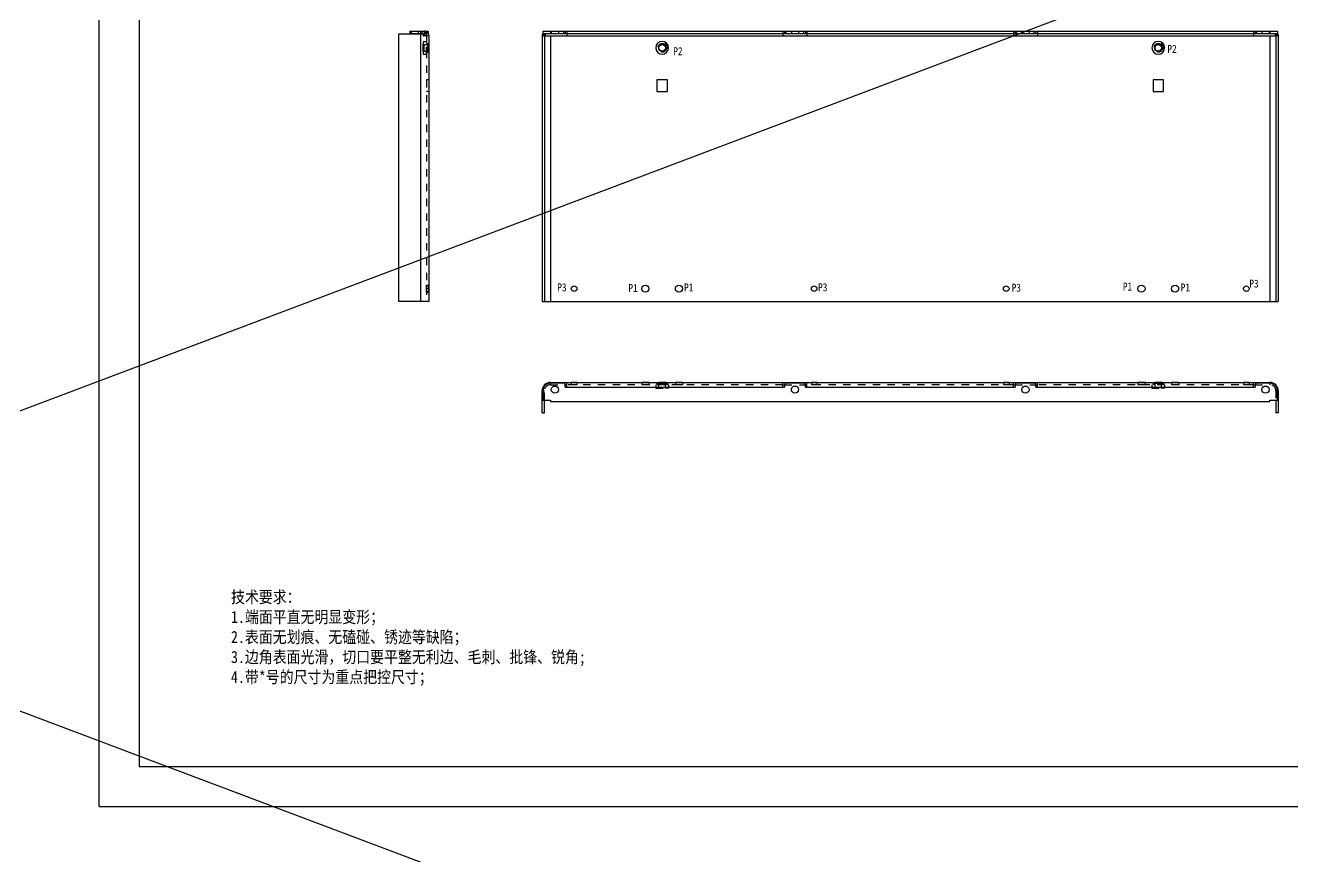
# Model space of a CAD drawing. Header units: millimetres. Extents: x -177 to 18421, y -5017 to 3255.
# Drawn here: x 7986 to 8777, y 1081 to 1600 of the extents above; entities that cross this region are included whole.
import ezdxf

# ---------------------------------------------------------------- set-up
doc = ezdxf.new("R2010")
doc.units = ezdxf.units.MM
doc.header["$LTSCALE"] = 46.255
doc.linetypes.add('HIDDEN', pattern=[0.2, 0.1, -0.1])
doc.layers.get('0').update_dxf_attribs({"linetype": 'CONTINUOUS'})
doc.layers.add('02___PRT_ALL_AXES', color=7, linetype='CONTINUOUS')
doc.layers.add('DEFAULT_2', color=8, linetype='HIDDEN')
doc.styles.get("Standard").update_dxf_attribs({"font": 'txt', "width": 0.85})

msp = doc.modelspace()

# ---------------------------------------------------------------- linework, layer by layer
for p, q in [((3572.303, 2835.974), (11895.066, -305.175)), ((11895.066, 2835.974), (3572.303, -305.175))]:
    msp.add_line(p, q)
at = {"color": 7, "linetype": 'Continuous'}
for p, q in [((8031.576, 1111.998), (8031.576, 1952.998)), ((8225.69, 1596.498), (8225.69, 1594.998)), ((8225.69, 1594.998), (8237.19, 1594.998)), ((8226.69, 1596.498), (8226.69, 1594.998)), ((8232.49, 1596.498), (8232.49, 1594.998)), ((8237.19, 1596.498), (8237.19, 1594.998)), ((8308.418, 1594.498), (8310.266, 1594.498)), ((8308.918, 1596.498), (8308.918, 1594.998)), ((8308.918, 1594.998), (8767.918, 1594.998)), ((8309.918, 1594.498), (8309.918, 1427.498)), ((8310.266, 1594.498), (8310.266, 1593.498)), ((8310.266, 1593.498), (8766.571, 1593.498)), ((8313.618, 1596.498), (8313.618, 1594.998)), ((8313.618, 1593.498), (8313.618, 1427.498)), ((8323.918, 1594.998), (8323.918, 1593.498)), ((8458.918, 1594.998), (8458.918, 1593.498)), ((8473.918, 1594.998), (8473.918, 1593.498)), ((8602.918, 1594.998), (8602.918, 1593.498)), ((8617.918, 1594.998), (8617.918, 1593.498)), ((8752.918, 1594.998), (8752.918, 1593.498)), ((8763.218, 1596.498), (8763.218, 1594.998)), ((8763.218, 1593.498), (8763.218, 1427.498)), ((8766.571, 1594.498), (8768.418, 1594.498)), ((8766.571, 1594.498), (8766.571, 1593.498)), ((8766.918, 1594.498), (8766.918, 1427.498)), ((8767.918, 1596.498), (8767.918, 1594.998)), ((8385.228, 1588.553), (8385.213, 1588.456)), ((8385.213, 1588.456), (8385.225, 1588.391)), ((8385.225, 1588.391), (8385.27, 1588.327)), ((8385.272, 1588.627), (8385.228, 1588.553)), ((8385.27, 1588.327), (8385.309, 1588.295)), ((8385.299, 1588.66), (8385.272, 1588.627)), ((8385.363, 1588.718), (8385.299, 1588.66)), ((8385.309, 1588.295), (8385.39, 1588.257)), ((8385.31, 1588.514), (8385.331, 1588.58)), ((8385.312, 1588.458), (8385.31, 1588.514)), ((8385.347, 1588.402), (8385.312, 1588.458)), ((8385.331, 1588.58), (8385.357, 1588.613)), ((8385.385, 1588.37), (8385.347, 1588.402)), ((8385.357, 1588.613), (8385.431, 1588.663)), ((8385.423, 1588.752), (8385.363, 1588.718)), ((8385.447, 1588.347), (8385.385, 1588.37)), ((8385.39, 1588.257), (8385.455, 1588.258)), ((8385.961, 1588.917), (8385.423, 1588.752)), ((8385.431, 1588.663), (8386.038, 1588.854)), ((8385.503, 1588.356), (8385.447, 1588.347)), ((8385.455, 1588.258), (8385.548, 1588.292)), ((8385.563, 1588.39), (8385.503, 1588.356)), ((8385.548, 1588.292), (8385.611, 1588.35)), ((8385.611, 1588.35), (8385.563, 1588.39)), ((8385.753, 1589.216), (8385.689, 1589.138)), ((8385.689, 1589.138), (8385.961, 1588.917)), ((8386.276, 1588.108), (8385.802, 1587.783)), ((8385.802, 1587.783), (8385.844, 1587.721)), ((8385.844, 1587.721), (8386.488, 1587.798)), ((8386.003, 1588.524), (8385.926, 1588.451)), ((8385.926, 1588.451), (8386.046, 1588.323)), ((8385.984, 1587.817), (8386.318, 1588.046)), ((8386.438, 1587.871), (8385.984, 1587.817)), ((8386.123, 1588.397), (8386.003, 1588.524)), ((8386.038, 1588.854), (8386.101, 1588.931)), ((8386.046, 1588.323), (8386.123, 1588.397)), ((8386.984, 1587.755), (8386.067, 1587.386)), ((8386.067, 1587.386), (8386.109, 1587.282)), ((8386.109, 1587.282), (8387.008, 1587.441)), ((8386.31, 1588.283), (8386.205, 1588.211)), ((8386.205, 1588.211), (8386.276, 1588.108)), ((8387.008, 1587.441), (8386.249, 1586.934)), ((8386.249, 1586.934), (8386.29, 1586.83)), ((8386.29, 1586.83), (8387.208, 1587.199)), ((8386.292, 1587.396), (8387.016, 1587.688)), ((8387.087, 1587.527), (8386.292, 1587.396)), ((8386.381, 1588.18), (8386.31, 1588.283)), ((8386.318, 1588.046), (8386.438, 1587.871)), ((8386.625, 1588.347), (8386.381, 1588.18)), ((8386.398, 1586.324), (8386.382, 1586.26)), ((8386.382, 1586.26), (8386.387, 1586.198)), ((8386.387, 1586.198), (8386.412, 1586.15)), ((8386.458, 1586.379), (8386.398, 1586.324)), ((8386.412, 1586.15), (8386.458, 1586.103)), ((8386.423, 1588.118), (8386.669, 1588.286)), ((8386.593, 1587.871), (8386.423, 1588.118)), ((8386.54, 1586.423), (8386.458, 1586.379)), ((8386.458, 1586.103), (8386.547, 1586.06)), ((8386.46, 1586.979), (8387.125, 1587.435)), ((8387.184, 1587.27), (8386.46, 1586.979)), ((8386.488, 1587.798), (8386.593, 1587.871)), ((8386.508, 1586.283), (8386.527, 1586.322)), ((8386.514, 1586.208), (8386.508, 1586.283)), ((8386.538, 1586.172), (8386.514, 1586.208)), ((8386.527, 1586.322), (8386.567, 1586.35)), ((8386.584, 1586.138), (8386.538, 1586.172)), ((8386.603, 1586.44), (8386.54, 1586.423)), ((8386.547, 1586.06), (8386.633, 1586.054)), ((8386.567, 1586.35), (8386.609, 1586.366)), ((8386.648, 1586.131), (8386.584, 1586.138)), ((8386.609, 1586.366), (8386.603, 1586.44)), ((8386.633, 1586.054), (8386.718, 1586.061)), ((8386.691, 1586.134), (8386.648, 1586.131)), ((8386.753, 1586.151), (8386.691, 1586.134)), ((8386.718, 1586.061), (8386.802, 1586.08)), ((8386.793, 1586.192), (8386.753, 1586.151)), ((8386.811, 1586.231), (8386.793, 1586.192)), ((8386.802, 1586.08), (8386.882, 1586.136)), ((8386.822, 1586.37), (8386.805, 1586.306)), ((8386.805, 1586.306), (8386.811, 1586.231)), ((8386.921, 1586.886), (8386.818, 1586.86)), ((8386.818, 1586.86), (8386.861, 1586.69)), ((8386.86, 1586.423), (8386.822, 1586.37)), ((8386.941, 1586.479), (8386.86, 1586.423)), ((8386.861, 1586.69), (8386.964, 1586.716)), ((8386.882, 1586.136), (8386.921, 1586.189)), ((8386.964, 1586.716), (8386.921, 1586.886)), ((8386.921, 1586.189), (8386.938, 1586.241)), ((8386.933, 1586.316), (8386.95, 1586.367)), ((8386.938, 1586.241), (8386.933, 1586.316)), ((8387.024, 1586.511), (8386.941, 1586.479)), ((8386.95, 1586.367), (8386.989, 1586.408)), ((8386.989, 1586.408), (8387.051, 1586.438)), ((8387.13, 1586.519), (8387.024, 1586.511)), ((8387.051, 1586.438), (8387.115, 1586.443)), ((8387.115, 1586.443), (8387.18, 1586.423)), ((8387.18, 1586.147), (8387.118, 1586.129)), ((8387.118, 1586.129), (8387.124, 1586.055)), ((8387.124, 1586.055), (8387.207, 1586.074)), ((8387.217, 1586.501), (8387.13, 1586.519)), ((8387.18, 1586.423), (8387.226, 1586.389)), ((8387.241, 1586.189), (8387.18, 1586.147)), ((8387.207, 1586.074), (8387.311, 1586.119)), ((8387.306, 1586.458), (8387.217, 1586.501)), ((8387.226, 1586.389), (8387.251, 1586.34)), ((8387.258, 1586.241), (8387.241, 1586.189)), ((8387.251, 1586.34), (8387.258, 1586.241)), ((8387.352, 1586.411), (8387.306, 1586.458)), ((8387.311, 1586.119), (8387.369, 1586.187)), ((8387.378, 1586.351), (8387.352, 1586.411)), ((8387.369, 1586.187), (8387.385, 1586.249)), ((8695.228, 1588.553), (8695.213, 1588.456)), ((8695.213, 1588.456), (8695.225, 1588.391)), ((8695.225, 1588.391), (8695.27, 1588.327)), ((8695.272, 1588.627), (8695.228, 1588.553)), ((8695.27, 1588.327), (8695.309, 1588.295)), ((8695.299, 1588.66), (8695.272, 1588.627)), ((8695.363, 1588.718), (8695.299, 1588.66)), ((8695.309, 1588.295), (8695.39, 1588.257)), ((8695.31, 1588.514), (8695.331, 1588.58)), ((8695.312, 1588.458), (8695.31, 1588.514)), ((8695.347, 1588.402), (8695.312, 1588.458)), ((8695.331, 1588.58), (8695.357, 1588.613)), ((8695.385, 1588.37), (8695.347, 1588.402)), ((8695.357, 1588.613), (8695.431, 1588.663)), ((8695.423, 1588.752), (8695.363, 1588.718)), ((8695.447, 1588.347), (8695.385, 1588.37)), ((8695.39, 1588.257), (8695.455, 1588.258)), ((8695.961, 1588.917), (8695.423, 1588.752)), ((8695.431, 1588.663), (8696.038, 1588.854)), ((8695.503, 1588.356), (8695.447, 1588.347)), ((8695.455, 1588.258), (8695.548, 1588.292)), ((8695.563, 1588.39), (8695.503, 1588.356)), ((8695.548, 1588.292), (8695.611, 1588.35)), ((8695.611, 1588.35), (8695.563, 1588.39)), ((8695.753, 1589.216), (8695.689, 1589.138)), ((8695.689, 1589.138), (8695.961, 1588.917)), ((8696.276, 1588.108), (8695.802, 1587.783)), ((8695.802, 1587.783), (8695.844, 1587.721)), ((8695.844, 1587.721), (8696.488, 1587.798)), ((8696.003, 1588.524), (8695.926, 1588.451)), ((8695.926, 1588.451), (8696.046, 1588.323)), ((8695.984, 1587.817), (8696.318, 1588.046)), ((8696.438, 1587.871), (8695.984, 1587.817)), ((8696.123, 1588.397), (8696.003, 1588.524)), ((8696.038, 1588.854), (8696.101, 1588.931)), ((8696.046, 1588.323), (8696.123, 1588.397)), ((8696.984, 1587.755), (8696.067, 1587.386)), ((8696.067, 1587.386), (8696.109, 1587.282)), ((8696.109, 1587.282), (8697.008, 1587.441)), ((8696.31, 1588.283), (8696.205, 1588.211)), ((8696.205, 1588.211), (8696.276, 1588.108)), ((8697.008, 1587.441), (8696.249, 1586.934)), ((8696.249, 1586.934), (8696.29, 1586.83)), ((8696.29, 1586.83), (8697.208, 1587.199)), ((8696.292, 1587.396), (8697.016, 1587.688)), ((8697.087, 1587.527), (8696.292, 1587.396)), ((8696.381, 1588.18), (8696.31, 1588.283)), ((8696.318, 1588.046), (8696.438, 1587.871)), ((8696.625, 1588.347), (8696.381, 1588.18)), ((8696.398, 1586.324), (8696.382, 1586.26)), ((8696.382, 1586.26), (8696.387, 1586.198)), ((8696.387, 1586.198), (8696.412, 1586.15)), ((8696.458, 1586.379), (8696.398, 1586.324)), ((8696.412, 1586.15), (8696.458, 1586.103)), ((8696.423, 1588.118), (8696.669, 1588.286)), ((8696.593, 1587.871), (8696.423, 1588.118)), ((8696.54, 1586.423), (8696.458, 1586.379)), ((8696.458, 1586.103), (8696.547, 1586.06)), ((8696.46, 1586.979), (8697.125, 1587.435)), ((8697.184, 1587.27), (8696.46, 1586.979)), ((8696.488, 1587.798), (8696.593, 1587.871)), ((8696.508, 1586.283), (8696.527, 1586.322)), ((8696.514, 1586.208), (8696.508, 1586.283)), ((8696.538, 1586.172), (8696.514, 1586.208)), ((8696.527, 1586.322), (8696.567, 1586.35)), ((8696.584, 1586.138), (8696.538, 1586.172)), ((8696.603, 1586.44), (8696.54, 1586.423)), ((8696.547, 1586.06), (8696.633, 1586.054)), ((8696.567, 1586.35), (8696.609, 1586.366)), ((8696.648, 1586.131), (8696.584, 1586.138)), ((8696.609, 1586.366), (8696.603, 1586.44)), ((8696.633, 1586.054), (8696.718, 1586.061)), ((8696.691, 1586.134), (8696.648, 1586.131)), ((8696.753, 1586.151), (8696.691, 1586.134)), ((8696.718, 1586.061), (8696.802, 1586.08)), ((8696.793, 1586.192), (8696.753, 1586.151)), ((8696.811, 1586.231), (8696.793, 1586.192)), ((8696.802, 1586.08), (8696.882, 1586.136)), ((8696.822, 1586.37), (8696.805, 1586.306)), ((8696.805, 1586.306), (8696.811, 1586.231)), ((8696.921, 1586.886), (8696.818, 1586.86)), ((8696.818, 1586.86), (8696.861, 1586.69)), ((8696.86, 1586.423), (8696.822, 1586.37)), ((8696.941, 1586.479), (8696.86, 1586.423)), ((8696.861, 1586.69), (8696.964, 1586.716)), ((8696.882, 1586.136), (8696.921, 1586.189)), ((8696.964, 1586.716), (8696.921, 1586.886)), ((8696.921, 1586.189), (8696.938, 1586.241)), ((8696.933, 1586.316), (8696.95, 1586.367)), ((8696.938, 1586.241), (8696.933, 1586.316)), ((8697.024, 1586.511), (8696.941, 1586.479)), ((8696.95, 1586.367), (8696.989, 1586.408)), ((8696.989, 1586.408), (8697.051, 1586.438)), ((8697.13, 1586.519), (8697.024, 1586.511)), ((8697.051, 1586.438), (8697.115, 1586.443)), ((8697.115, 1586.443), (8697.18, 1586.423)), ((8697.18, 1586.147), (8697.118, 1586.129)), ((8697.118, 1586.129), (8697.124, 1586.055)), ((8697.124, 1586.055), (8697.207, 1586.074)), ((8697.217, 1586.501), (8697.13, 1586.519)), ((8697.18, 1586.423), (8697.226, 1586.389)), ((8697.241, 1586.189), (8697.18, 1586.147)), ((8697.207, 1586.074), (8697.311, 1586.119)), ((8697.306, 1586.458), (8697.217, 1586.501)), ((8697.226, 1586.389), (8697.251, 1586.34)), ((8697.258, 1586.241), (8697.241, 1586.189)), ((8697.251, 1586.34), (8697.258, 1586.241)), ((8697.352, 1586.411), (8697.306, 1586.458)), ((8697.311, 1586.119), (8697.369, 1586.187)), ((8697.378, 1586.351), (8697.352, 1586.411)), ((8697.369, 1586.187), (8697.385, 1586.249)), ((8308.418, 1427.498), (8768.418, 1427.498)), ((8308.418, 1371.726), (8308.918, 1371.726)), ((8308.907, 1373.926), (8309.41, 1373.691)), ((8313.618, 1376.926), (8313.618, 1376.426)), ((8322.918, 1375.426), (8323.918, 1375.426)), ((8458.918, 1375.426), (8459.918, 1375.426)), ((8472.918, 1375.426), (8473.918, 1375.426)), ((8602.918, 1375.426), (8603.918, 1375.426)), ((8616.918, 1375.426), (8617.918, 1375.426)), ((8752.918, 1375.426), (8753.918, 1375.426)), ((8763.218, 1376.926), (8763.218, 1376.426)), ((8767.93, 1373.926), (8767.427, 1373.691)), ((8768.418, 1371.726), (8767.918, 1371.726)), ((8309.918, 1357.892), (8309.918, 1365.926)), ((8766.918, 1365.926), (8766.918, 1357.892)), ((8308.418, 1357.892), (8309.918, 1357.892)), ((8768.418, 1357.892), (8766.918, 1357.892)), ((8031.576, 1111.998), (9220.576, 1111.998))]:
    msp.add_line(p, q, dxfattribs=at)
at = {"color": 3, "linetype": 'Continuous'}
for p, q in [((8234.69, 1594.498), (8218.656, 1594.498)), ((8218.656, 1594.498), (8218.656, 1427.498)), ((8225.69, 1596.498), (8237.19, 1596.498)), ((8232.49, 1594.498), (8232.49, 1427.498)), ((8234.69, 1594.498), (8234.69, 1593.498)), ((8237.69, 1593.498), (8234.69, 1593.498)), ((8237.69, 1593.498), (8237.69, 1427.498)), ((8308.418, 1594.498), (8308.418, 1427.498)), ((8308.918, 1596.498), (8767.918, 1596.498)), ((8768.418, 1594.498), (8768.418, 1427.498)), ((8237.69, 1427.498), (8218.656, 1427.498)), ((8308.418, 1357.892), (8308.418, 1371.726)), ((8308.918, 1371.726), (8308.918, 1365.926)), ((8313.618, 1376.926), (8763.218, 1376.926)), ((8321.918, 1376.426), (8313.618, 1376.426)), ((8322.918, 1373.926), (8322.918, 1375.426)), ((8322.918, 1373.926), (8459.918, 1373.926)), ((8323.918, 1373.926), (8323.918, 1376.926)), ((8458.918, 1373.926), (8458.918, 1376.926)), ((8459.918, 1375.426), (8459.918, 1373.926)), ((8471.918, 1376.426), (8460.918, 1376.426)), ((8472.918, 1373.926), (8472.918, 1375.426)), ((8472.918, 1373.926), (8603.918, 1373.926)), ((8473.918, 1373.926), (8473.918, 1376.926)), ((8602.918, 1373.926), (8602.918, 1376.926)), ((8603.918, 1375.426), (8603.918, 1373.926)), ((8615.918, 1376.426), (8604.918, 1376.426)), ((8616.918, 1373.926), (8616.918, 1375.426)), ((8616.918, 1373.926), (8753.918, 1373.926)), ((8617.918, 1373.926), (8617.918, 1376.926)), ((8752.918, 1373.926), (8752.918, 1376.926)), ((8753.918, 1375.426), (8753.918, 1373.926)), ((8763.218, 1376.426), (8754.918, 1376.426)), ((8767.918, 1365.926), (8767.918, 1371.726)), ((8768.418, 1371.726), (8768.418, 1357.892)), ((8308.918, 1365.926), (8313.618, 1365.926)), ((8313.618, 1365.926), (8313.618, 1364.926)), ((8313.618, 1364.926), (8763.218, 1364.926)), ((8763.218, 1365.926), (8767.918, 1365.926)), ((8763.218, 1364.926), (8763.218, 1365.926))]:
    msp.add_line(p, q, dxfattribs=at)
at = {"color": 7, "linetype": 'Continuous'}
msp.add_lwpolyline([(8056.576, 1136.998), (9195.576, 1136.998), (9195.576, 1927.998), (8056.576, 1927.998)], close=True, dxfattribs=at)
for centre, radius in [((8383.418, 1585.998), 2.3), ((8383.418, 1585.998), 2), ((8693.418, 1585.998), 2.3), ((8693.418, 1585.998), 2)]:
    msp.add_circle(centre, radius, dxfattribs=at)
for centre, radius, end in [((8234.69, 1593.498), 1.5, 78.537168), ((8383.418, 1585.998), 3.975, 180), ((8693.418, 1585.998), 3.975, 180)]:
    msp.add_arc(centre, radius, 0, end, dxfattribs=at)
at = {"color": 3, "linetype": 'Continuous'}
for centre, radius, start, end in [((8234.69, 1593.498), 3, 0, 31.874773), ((8313.618, 1371.726), 5.2, 90, 180), ((8313.618, 1371.726), 4.7, 90, 180), ((8321.918, 1375.426), 1, 0, 90), ((8460.918, 1375.426), 1, 90, 180), ((8471.918, 1375.426), 1, 0, 90), ((8604.918, 1375.426), 1, 90, 180), ((8615.918, 1375.426), 1, 0, 90), ((8754.918, 1375.426), 1, 90, 180), ((8763.218, 1371.726), 5.2, 0, 90), ((8763.218, 1371.726), 4.7, 0, 90)]:
    msp.add_arc(centre, radius, start, end, dxfattribs=at)
at = {"layer": '02___PRT_ALL_AXES', "color": 8, "linetype": 'HIDDEN'}
for p, q in [((8230.94, 1596.498), (8235.44, 1596.498)), ((8230.94, 1596.498), (8230.94, 1594.998)), ((8230.94, 1594.998), (8235.44, 1594.998)), ((8233.19, 1596.498), (8233.19, 1594.998)), ((8235.44, 1596.498), (8235.44, 1594.998)), ((8314.168, 1596.498), (8314.168, 1594.998)), ((8314.168, 1596.498), (8318.668, 1596.498)), ((8314.168, 1594.998), (8318.668, 1594.998)), ((8318.668, 1596.498), (8318.668, 1594.998)), ((8464.168, 1596.498), (8464.168, 1594.998)), ((8464.168, 1596.498), (8468.668, 1596.498)), ((8464.168, 1594.998), (8468.668, 1594.998)), ((8468.668, 1596.498), (8468.668, 1594.998)), ((8608.168, 1596.498), (8608.168, 1594.998)), ((8608.168, 1596.498), (8612.668, 1596.498)), ((8608.168, 1594.998), (8612.668, 1594.998)), ((8612.668, 1596.498), (8612.668, 1594.998)), ((8758.168, 1596.498), (8762.668, 1596.498)), ((8758.168, 1596.498), (8758.168, 1594.998)), ((8758.168, 1594.998), (8762.668, 1594.998)), ((8762.668, 1596.498), (8762.668, 1594.998)), ((8234.19, 1589.973), (8236.19, 1589.973)), ((8234.19, 1585.998), (8234.19, 1582.023)), ((8234.49, 1587.998), (8237.56, 1587.998)), ((8234.49, 1583.998), (8237.56, 1583.998)), ((8236.19, 1582.023), (8236.19, 1589.973)), ((8236.19, 1588.698), (8237.69, 1588.698)), ((8236.19, 1588.688), (8237.04, 1588.688)), ((8237.69, 1585.998), (8236.19, 1585.998)), ((8237.04, 1588.488), (8237.43, 1588.688)), ((8237.04, 1583.308), (8237.04, 1588.688)), ((8237.43, 1588.688), (8237.56, 1588.688)), ((8237.43, 1588.688), (8237.43, 1583.308)), ((8237.56, 1583.308), (8237.56, 1588.688)), ((8237.69, 1583.298), (8237.69, 1588.698)), ((8234.19, 1582.023), (8236.19, 1582.023)), ((8236.19, 1583.308), (8237.04, 1583.308)), ((8236.19, 1583.298), (8237.69, 1583.298)), ((8237.04, 1583.508), (8237.43, 1583.308)), ((8237.43, 1583.308), (8237.56, 1583.308)), ((8237.69, 1565.898), (8236.19, 1565.898)), ((8236.19, 1565.898), (8236.19, 1558.698)), ((8237.69, 1565.898), (8237.69, 1558.698)), ((8237.69, 1558.698), (8236.19, 1558.698)), ((8236.19, 1437.748), (8237.69, 1437.748)), ((8236.19, 1433.248), (8236.19, 1437.748)), ((8236.19, 1437.248), (8237.69, 1437.248)), ((8237.69, 1435.498), (8236.19, 1435.498)), ((8236.19, 1433.748), (8237.69, 1433.748)), ((8237.69, 1433.248), (8237.69, 1437.748)), ((8236.19, 1433.248), (8237.69, 1433.248)), ((8326.668, 1376.926), (8326.668, 1375.426)), ((8330.168, 1376.926), (8326.668, 1376.926)), ((8330.168, 1375.426), (8326.668, 1375.426)), ((8330.168, 1376.926), (8330.168, 1375.426)), ((8370.668, 1376.926), (8370.668, 1375.426)), ((8375.168, 1376.926), (8370.668, 1376.926)), ((8375.168, 1375.426), (8370.668, 1375.426)), ((8375.168, 1376.926), (8375.168, 1375.426)), ((8379.443, 1375.426), (8379.443, 1373.426)), ((8387.393, 1375.426), (8379.443, 1375.426)), ((8380.168, 1376.926), (8380.168, 1375.426)), ((8380.168, 1376.926), (8386.668, 1376.926)), ((8380.718, 1376.926), (8380.718, 1375.426)), ((8380.728, 1376.796), (8380.728, 1376.666)), ((8386.108, 1376.796), (8380.728, 1376.796)), ((8380.728, 1376.666), (8380.928, 1376.276)), ((8386.108, 1376.666), (8380.728, 1376.666)), ((8380.728, 1376.276), (8380.728, 1375.426)), ((8386.108, 1376.276), (8380.728, 1376.276)), ((8381.418, 1373.726), (8381.418, 1376.796)), ((8385.418, 1373.726), (8385.418, 1376.796)), ((8386.108, 1376.666), (8385.908, 1376.276)), ((8386.108, 1376.796), (8386.108, 1376.666)), ((8386.108, 1376.276), (8386.108, 1375.426)), ((8386.118, 1376.926), (8386.118, 1375.426)), ((8386.668, 1376.926), (8386.668, 1375.426)), ((8387.393, 1375.426), (8387.393, 1373.426)), ((8391.668, 1376.926), (8391.668, 1375.426)), ((8396.168, 1376.926), (8391.668, 1376.926)), ((8396.168, 1375.426), (8391.668, 1375.426)), ((8396.168, 1376.926), (8396.168, 1375.426)), ((8476.668, 1376.926), (8476.668, 1375.426)), ((8480.168, 1376.926), (8476.668, 1376.926)), ((8480.168, 1375.426), (8476.668, 1375.426)), ((8480.168, 1376.926), (8480.168, 1375.426)), ((8596.668, 1376.926), (8596.668, 1375.426)), ((8600.168, 1376.926), (8596.668, 1376.926)), ((8600.168, 1375.426), (8596.668, 1375.426)), ((8600.168, 1376.926), (8600.168, 1375.426)), ((8680.668, 1376.926), (8680.668, 1375.426)), ((8685.168, 1376.926), (8680.668, 1376.926)), ((8685.168, 1375.426), (8680.668, 1375.426)), ((8685.168, 1376.926), (8685.168, 1375.426)), ((8697.393, 1375.426), (8689.443, 1375.426)), ((8689.443, 1375.426), (8689.443, 1373.426)), ((8690.168, 1376.926), (8696.668, 1376.926)), ((8690.168, 1376.926), (8690.168, 1375.426)), ((8690.718, 1376.926), (8690.718, 1375.426)), ((8696.108, 1376.796), (8690.728, 1376.796)), ((8690.728, 1376.796), (8690.728, 1376.666)), ((8696.108, 1376.666), (8690.728, 1376.666)), ((8690.928, 1376.276), (8690.728, 1376.666)), ((8696.108, 1376.276), (8690.728, 1376.276)), ((8690.728, 1376.276), (8690.728, 1375.426)), ((8691.418, 1373.726), (8691.418, 1376.796)), ((8695.418, 1373.726), (8695.418, 1376.796)), ((8696.108, 1376.666), (8695.908, 1376.276)), ((8696.108, 1376.796), (8696.108, 1376.666)), ((8696.108, 1376.276), (8696.108, 1375.426)), ((8696.118, 1376.926), (8696.118, 1375.426)), ((8696.668, 1376.926), (8696.668, 1375.426)), ((8697.393, 1375.426), (8697.393, 1373.426)), ((8706.168, 1376.926), (8701.668, 1376.926)), ((8701.668, 1376.926), (8701.668, 1375.426)), ((8706.168, 1375.426), (8701.668, 1375.426)), ((8706.168, 1376.926), (8706.168, 1375.426)), ((8750.168, 1376.926), (8746.668, 1376.926)), ((8746.668, 1376.926), (8746.668, 1375.426)), ((8750.168, 1375.426), (8746.668, 1375.426)), ((8750.168, 1376.926), (8750.168, 1375.426))]:
    msp.add_line(p, q, dxfattribs=at)
at = {"layer": '02___PRT_ALL_AXES', "color": 7, "linetype": 'Continuous'}
for p, q in [((8380.168, 1565.898), (8380.168, 1558.698)), ((8386.668, 1565.898), (8380.168, 1565.898)), ((8386.668, 1558.698), (8386.668, 1565.898)), ((8696.668, 1565.898), (8690.168, 1565.898)), ((8690.168, 1565.898), (8690.168, 1558.698)), ((8696.668, 1558.698), (8696.668, 1565.898)), ((8380.168, 1558.698), (8386.668, 1558.698)), ((8690.168, 1558.698), (8696.668, 1558.698))]:
    msp.add_line(p, q, dxfattribs=at)
at = {"layer": '02___PRT_ALL_AXES', "color": 8, "linetype": 'HIDDEN'}
for centre, radius in [((8383.418, 1585.998), 2.7), ((8383.418, 1585.998), 2.69), ((8383.418, 1585.998), 2.49), ((8693.418, 1585.998), 2.7), ((8693.418, 1585.998), 2.69), ((8693.418, 1585.998), 2.49)]:
    msp.add_circle(centre, radius, dxfattribs=at)
at = {"layer": '02___PRT_ALL_AXES', "color": 7, "linetype": 'Continuous'}
for centre, radius in [((8328.418, 1435.498), 1.75), ((8372.918, 1435.498), 2.25), ((8393.918, 1435.498), 2.25), ((8478.418, 1435.498), 1.75), ((8598.418, 1435.498), 1.75), ((8682.918, 1435.498), 2.25), ((8703.918, 1435.498), 2.25), ((8748.418, 1435.498), 1.75)]:
    msp.add_circle(centre, radius, dxfattribs=at)
at = {"layer": '02___PRT_ALL_AXES', "color": 3, "linetype": 'Continuous'}
for centre in [(8316.418, 1372.426), (8466.418, 1372.426), (8610.418, 1372.426), (8760.418, 1372.426)]:
    msp.add_circle(centre, 2.25, dxfattribs=at)
at = {"layer": '02___PRT_ALL_AXES', "color": 7, "linetype": 'Continuous'}
for centre in [(8383.418, 1585.998), (8693.418, 1585.998)]:
    msp.add_arc(centre, 3.975, 180, 0, dxfattribs=at)
at = {"layer": 'DEFAULT_2', "color": 8, "linetype": 'HIDDEN'}
for p, q in [((8234.056, 1594.498), (8234.056, 1593.498)), ((8234.056, 1593.498), (8234.69, 1593.498)), ((8234.69, 1596.498), (8234.69, 1594.998)), ((8236.19, 1594.998), (8236.19, 1596.498)), ((8236.19, 1593.498), (8236.19, 1427.498)), ((8308.907, 1594.498), (8308.907, 1593.498)), ((8308.907, 1593.498), (8310.266, 1593.498)), ((8321.918, 1594.998), (8321.918, 1596.498)), ((8322.918, 1596.498), (8322.918, 1594.998)), ((8323.918, 1596.498), (8323.918, 1594.998)), ((8458.918, 1596.498), (8458.918, 1594.998)), ((8459.918, 1596.498), (8459.918, 1594.998)), ((8460.918, 1594.998), (8460.918, 1596.498)), ((8471.918, 1594.998), (8471.918, 1596.498)), ((8472.918, 1596.498), (8472.918, 1594.998)), ((8473.918, 1596.498), (8473.918, 1594.998)), ((8602.918, 1596.498), (8602.918, 1594.998)), ((8603.918, 1596.498), (8603.918, 1594.998)), ((8604.918, 1594.998), (8604.918, 1596.498)), ((8615.918, 1594.998), (8615.918, 1596.498)), ((8616.918, 1596.498), (8616.918, 1594.998)), ((8617.918, 1596.498), (8617.918, 1594.998)), ((8752.918, 1596.498), (8752.918, 1594.998)), ((8753.918, 1596.498), (8753.918, 1594.998)), ((8754.918, 1594.998), (8754.918, 1596.498)), ((8767.93, 1593.498), (8766.571, 1593.498)), ((8767.93, 1594.498), (8767.93, 1593.498)), ((8234.19, 1583.698), (8234.19, 1589.973)), ((8234.19, 1589.216), (8234.24, 1589.216)), ((8234.19, 1589.138), (8234.24, 1589.138)), ((8234.19, 1588.931), (8234.24, 1588.931)), ((8234.19, 1588.917), (8234.24, 1588.917)), ((8234.19, 1588.854), (8234.24, 1588.854)), ((8234.19, 1588.752), (8234.24, 1588.752)), ((8234.19, 1588.718), (8234.24, 1588.718)), ((8234.19, 1588.663), (8234.24, 1588.663)), ((8234.19, 1588.66), (8234.24, 1588.66)), ((8234.19, 1588.627), (8234.24, 1588.627)), ((8234.19, 1588.613), (8234.24, 1588.613)), ((8234.19, 1588.58), (8234.24, 1588.58)), ((8234.19, 1588.553), (8234.24, 1588.553)), ((8234.19, 1588.524), (8234.24, 1588.524)), ((8234.19, 1588.514), (8234.24, 1588.514)), ((8234.19, 1588.458), (8234.24, 1588.458)), ((8234.19, 1588.456), (8234.24, 1588.456)), ((8234.19, 1588.451), (8234.24, 1588.451)), ((8234.19, 1588.402), (8234.24, 1588.402)), ((8234.19, 1588.397), (8234.24, 1588.397)), ((8234.19, 1588.391), (8234.24, 1588.391)), ((8234.19, 1588.39), (8234.24, 1588.39)), ((8234.19, 1588.37), (8234.24, 1588.37)), ((8234.19, 1588.356), (8234.24, 1588.356)), ((8234.19, 1588.35), (8234.24, 1588.35)), ((8234.19, 1588.347), (8234.24, 1588.347)), ((8234.19, 1588.327), (8234.24, 1588.327)), ((8234.19, 1588.323), (8234.24, 1588.323)), ((8234.49, 1587.998), (8234.19, 1588.298)), ((8234.19, 1588.295), (8234.24, 1588.295)), ((8234.19, 1588.292), (8234.24, 1588.292)), ((8234.19, 1588.286), (8234.24, 1588.286)), ((8234.19, 1588.283), (8234.24, 1588.283)), ((8234.19, 1588.258), (8234.24, 1588.258)), ((8234.19, 1588.257), (8234.24, 1588.257)), ((8234.19, 1588.211), (8234.24, 1588.211)), ((8234.19, 1588.18), (8234.24, 1588.18)), ((8234.19, 1588.118), (8234.24, 1588.118)), ((8234.19, 1588.108), (8234.24, 1588.108)), ((8234.19, 1588.046), (8234.24, 1588.046)), ((8234.19, 1587.871), (8234.24, 1587.871)), ((8234.19, 1587.817), (8234.24, 1587.817)), ((8234.19, 1587.798), (8234.24, 1587.798)), ((8234.19, 1587.783), (8234.24, 1587.783)), ((8234.19, 1587.755), (8234.24, 1587.755)), ((8234.19, 1587.721), (8234.24, 1587.721)), ((8234.19, 1587.688), (8234.24, 1587.688)), ((8234.19, 1587.527), (8234.24, 1587.527)), ((8234.19, 1587.441), (8234.24, 1587.441)), ((8234.19, 1587.435), (8234.24, 1587.435)), ((8234.19, 1587.396), (8234.24, 1587.396)), ((8234.19, 1587.386), (8234.24, 1587.386)), ((8234.19, 1587.282), (8234.24, 1587.282)), ((8234.19, 1587.27), (8234.24, 1587.27)), ((8234.19, 1587.199), (8234.24, 1587.199)), ((8234.19, 1586.979), (8234.24, 1586.979)), ((8234.19, 1586.934), (8234.24, 1586.934)), ((8234.19, 1586.886), (8234.24, 1586.886)), ((8234.19, 1586.86), (8234.24, 1586.86)), ((8234.19, 1586.83), (8234.24, 1586.83)), ((8234.19, 1586.716), (8234.24, 1586.716)), ((8234.19, 1586.69), (8234.24, 1586.69)), ((8234.19, 1586.519), (8234.24, 1586.519)), ((8234.19, 1586.511), (8234.24, 1586.511)), ((8234.19, 1586.501), (8234.24, 1586.501)), ((8234.19, 1586.479), (8234.24, 1586.479)), ((8234.19, 1586.458), (8234.24, 1586.458)), ((8234.19, 1586.443), (8234.24, 1586.443)), ((8234.19, 1586.44), (8234.24, 1586.44)), ((8234.19, 1586.438), (8234.24, 1586.438)), ((8234.19, 1586.423), (8234.24, 1586.423)), ((8234.19, 1586.411), (8234.24, 1586.411)), ((8234.19, 1586.408), (8234.24, 1586.408)), ((8234.19, 1586.389), (8234.24, 1586.389)), ((8234.19, 1586.379), (8234.24, 1586.379)), ((8234.19, 1586.37), (8234.24, 1586.37)), ((8234.19, 1586.367), (8234.24, 1586.367)), ((8234.19, 1586.366), (8234.24, 1586.366)), ((8234.19, 1586.351), (8234.24, 1586.351)), ((8234.19, 1586.35), (8234.24, 1586.35)), ((8234.19, 1586.34), (8234.24, 1586.34)), ((8234.19, 1586.324), (8234.24, 1586.324)), ((8234.19, 1586.322), (8234.24, 1586.322)), ((8234.19, 1586.316), (8234.24, 1586.316)), ((8234.19, 1586.306), (8234.24, 1586.306)), ((8234.19, 1586.283), (8234.24, 1586.283)), ((8234.19, 1586.26), (8234.24, 1586.26)), ((8234.19, 1586.249), (8234.24, 1586.249)), ((8234.19, 1586.241), (8234.24, 1586.241)), ((8234.19, 1586.231), (8234.24, 1586.231)), ((8234.19, 1586.208), (8234.24, 1586.208)), ((8234.19, 1586.198), (8234.24, 1586.198)), ((8234.19, 1586.192), (8234.24, 1586.192)), ((8234.19, 1586.189), (8234.24, 1586.189)), ((8234.19, 1586.187), (8234.24, 1586.187)), ((8234.19, 1586.172), (8234.24, 1586.172)), ((8234.19, 1586.151), (8234.24, 1586.151)), ((8234.19, 1586.15), (8234.24, 1586.15)), ((8234.19, 1586.147), (8234.24, 1586.147)), ((8234.19, 1586.138), (8234.24, 1586.138)), ((8234.19, 1586.136), (8234.24, 1586.136)), ((8234.19, 1586.134), (8234.24, 1586.134)), ((8234.19, 1586.131), (8234.24, 1586.131)), ((8234.19, 1586.129), (8234.24, 1586.129)), ((8234.19, 1586.119), (8234.24, 1586.119)), ((8234.19, 1586.103), (8234.24, 1586.103)), ((8234.19, 1586.08), (8234.24, 1586.08)), ((8234.19, 1586.074), (8234.24, 1586.074)), ((8234.19, 1586.061), (8234.24, 1586.061)), ((8234.19, 1586.06), (8234.24, 1586.06)), ((8234.19, 1586.055), (8234.24, 1586.055)), ((8234.19, 1586.054), (8234.24, 1586.054)), ((8234.49, 1583.998), (8234.19, 1583.698)), ((8234.24, 1586.69), (8234.24, 1589.216)), ((8234.24, 1586.054), (8234.24, 1586.519)), ((8234.49, 1587.998), (8234.49, 1583.998)), ((8308.918, 1371.726), (8309.918, 1371.726)), ((8309.41, 1373.691), (8310.266, 1373.292)), ((8309.918, 1365.926), (8309.918, 1371.726)), ((8313.618, 1376.426), (8313.618, 1375.426)), ((8313.618, 1375.426), (8322.918, 1375.426)), ((8458.918, 1375.426), (8323.918, 1375.426)), ((8379.443, 1373.426), (8387.393, 1373.426)), ((8381.418, 1373.726), (8381.118, 1373.426)), ((8381.418, 1373.726), (8381.418, 1376.796)), ((8385.418, 1373.726), (8381.418, 1373.726)), ((8385.213, 1373.426), (8385.213, 1373.476)), ((8385.213, 1373.476), (8387.385, 1373.476)), ((8385.225, 1373.426), (8385.225, 1373.476)), ((8385.228, 1373.426), (8385.228, 1373.476)), ((8385.27, 1373.426), (8385.27, 1373.476)), ((8385.272, 1373.426), (8385.272, 1373.476)), ((8385.299, 1373.426), (8385.299, 1373.476)), ((8385.309, 1373.426), (8385.309, 1373.476)), ((8385.31, 1373.426), (8385.31, 1373.476)), ((8385.312, 1373.426), (8385.312, 1373.476)), ((8385.331, 1373.426), (8385.331, 1373.476)), ((8385.347, 1373.426), (8385.347, 1373.476)), ((8385.357, 1373.426), (8385.357, 1373.476)), ((8385.363, 1373.426), (8385.363, 1373.476)), ((8385.385, 1373.426), (8385.385, 1373.476)), ((8385.39, 1373.426), (8385.39, 1373.476)), ((8385.418, 1373.726), (8385.418, 1376.796)), ((8385.418, 1373.726), (8385.718, 1373.426)), ((8385.423, 1373.426), (8385.423, 1373.476)), ((8385.431, 1373.426), (8385.431, 1373.476)), ((8385.447, 1373.426), (8385.447, 1373.476)), ((8385.455, 1373.426), (8385.455, 1373.476)), ((8385.503, 1373.426), (8385.503, 1373.476)), ((8385.548, 1373.426), (8385.548, 1373.476)), ((8385.563, 1373.426), (8385.563, 1373.476)), ((8385.611, 1373.426), (8385.611, 1373.476)), ((8385.689, 1373.426), (8385.689, 1373.476)), ((8385.753, 1373.426), (8385.753, 1373.476)), ((8385.802, 1373.426), (8385.802, 1373.476)), ((8385.844, 1373.426), (8385.844, 1373.476)), ((8385.926, 1373.426), (8385.926, 1373.476)), ((8385.961, 1373.426), (8385.961, 1373.476)), ((8385.984, 1373.426), (8385.984, 1373.476)), ((8386.003, 1373.426), (8386.003, 1373.476)), ((8386.038, 1373.426), (8386.038, 1373.476)), ((8386.046, 1373.426), (8386.046, 1373.476)), ((8386.067, 1373.426), (8386.067, 1373.476)), ((8386.101, 1373.426), (8386.101, 1373.476)), ((8386.109, 1373.426), (8386.109, 1373.476)), ((8386.123, 1373.426), (8386.123, 1373.476)), ((8386.205, 1373.426), (8386.205, 1373.476)), ((8386.249, 1373.426), (8386.249, 1373.476)), ((8386.276, 1373.426), (8386.276, 1373.476)), ((8386.29, 1373.426), (8386.29, 1373.476)), ((8386.292, 1373.426), (8386.292, 1373.476)), ((8386.31, 1373.426), (8386.31, 1373.476)), ((8386.318, 1373.426), (8386.318, 1373.476)), ((8386.381, 1373.426), (8386.381, 1373.476)), ((8386.382, 1373.426), (8386.382, 1373.476)), ((8386.387, 1373.426), (8386.387, 1373.476)), ((8386.398, 1373.426), (8386.398, 1373.476)), ((8386.412, 1373.426), (8386.412, 1373.476)), ((8386.423, 1373.426), (8386.423, 1373.476)), ((8386.438, 1373.426), (8386.438, 1373.476)), ((8386.458, 1373.426), (8386.458, 1373.476)), ((8386.46, 1373.426), (8386.46, 1373.476)), ((8386.488, 1373.426), (8386.488, 1373.476)), ((8386.508, 1373.426), (8386.508, 1373.476)), ((8386.514, 1373.426), (8386.514, 1373.476)), ((8386.527, 1373.426), (8386.527, 1373.476)), ((8386.538, 1373.426), (8386.538, 1373.476)), ((8386.54, 1373.426), (8386.54, 1373.476)), ((8386.547, 1373.426), (8386.547, 1373.476)), ((8386.567, 1373.426), (8386.567, 1373.476)), ((8386.584, 1373.426), (8386.584, 1373.476)), ((8386.593, 1373.426), (8386.593, 1373.476)), ((8386.603, 1373.426), (8386.603, 1373.476)), ((8386.609, 1373.426), (8386.609, 1373.476)), ((8386.625, 1373.426), (8386.625, 1373.476)), ((8386.633, 1373.426), (8386.633, 1373.476)), ((8386.648, 1373.426), (8386.648, 1373.476)), ((8386.669, 1373.426), (8386.669, 1373.476)), ((8386.691, 1373.426), (8386.691, 1373.476)), ((8386.718, 1373.426), (8386.718, 1373.476)), ((8386.753, 1373.426), (8386.753, 1373.476)), ((8386.793, 1373.426), (8386.793, 1373.476)), ((8386.802, 1373.426), (8386.802, 1373.476)), ((8386.805, 1373.426), (8386.805, 1373.476)), ((8386.811, 1373.426), (8386.811, 1373.476)), ((8386.818, 1373.426), (8386.818, 1373.476)), ((8386.822, 1373.426), (8386.822, 1373.476)), ((8386.86, 1373.426), (8386.86, 1373.476)), ((8386.861, 1373.426), (8386.861, 1373.476)), ((8386.882, 1373.426), (8386.882, 1373.476)), ((8386.921, 1373.426), (8386.921, 1373.476)), ((8386.933, 1373.426), (8386.933, 1373.476)), ((8386.938, 1373.426), (8386.938, 1373.476)), ((8386.941, 1373.426), (8386.941, 1373.476)), ((8386.95, 1373.426), (8386.95, 1373.476)), ((8386.964, 1373.426), (8386.964, 1373.476)), ((8386.984, 1373.426), (8386.984, 1373.476)), ((8386.989, 1373.426), (8386.989, 1373.476)), ((8387.008, 1373.426), (8387.008, 1373.476)), ((8387.016, 1373.426), (8387.016, 1373.476)), ((8387.024, 1373.426), (8387.024, 1373.476)), ((8387.051, 1373.426), (8387.051, 1373.476)), ((8387.087, 1373.426), (8387.087, 1373.476)), ((8387.115, 1373.426), (8387.115, 1373.476)), ((8387.118, 1373.426), (8387.118, 1373.476)), ((8387.124, 1373.426), (8387.124, 1373.476)), ((8387.125, 1373.426), (8387.125, 1373.476)), ((8387.13, 1373.426), (8387.13, 1373.476)), ((8387.18, 1373.426), (8387.18, 1373.476)), ((8387.184, 1373.426), (8387.184, 1373.476)), ((8387.207, 1373.426), (8387.207, 1373.476)), ((8387.217, 1373.426), (8387.217, 1373.476)), ((8387.226, 1373.426), (8387.226, 1373.476)), ((8387.241, 1373.426), (8387.241, 1373.476)), ((8387.251, 1373.426), (8387.251, 1373.476)), ((8387.258, 1373.426), (8387.258, 1373.476)), ((8387.306, 1373.426), (8387.306, 1373.476)), ((8387.311, 1373.426), (8387.311, 1373.476)), ((8387.352, 1373.426), (8387.352, 1373.476)), ((8387.369, 1373.426), (8387.369, 1373.476)), ((8387.378, 1373.426), (8387.378, 1373.476)), ((8387.385, 1373.426), (8387.385, 1373.476)), ((8459.918, 1375.426), (8472.918, 1375.426)), ((8602.918, 1375.426), (8473.918, 1375.426)), ((8603.918, 1375.426), (8616.918, 1375.426)), ((8752.918, 1375.426), (8617.918, 1375.426)), ((8689.443, 1373.426), (8697.393, 1373.426)), ((8691.418, 1373.726), (8691.118, 1373.426)), ((8691.418, 1373.726), (8691.418, 1376.796)), ((8695.418, 1373.726), (8691.418, 1373.726)), ((8695.213, 1373.476), (8697.385, 1373.476)), ((8695.213, 1373.426), (8695.213, 1373.476)), ((8695.225, 1373.426), (8695.225, 1373.476)), ((8695.228, 1373.426), (8695.228, 1373.476)), ((8695.27, 1373.426), (8695.27, 1373.476)), ((8695.272, 1373.426), (8695.272, 1373.476)), ((8695.299, 1373.426), (8695.299, 1373.476)), ((8695.309, 1373.426), (8695.309, 1373.476)), ((8695.31, 1373.426), (8695.31, 1373.476)), ((8695.312, 1373.426), (8695.312, 1373.476)), ((8695.331, 1373.426), (8695.331, 1373.476)), ((8695.347, 1373.426), (8695.347, 1373.476)), ((8695.357, 1373.426), (8695.357, 1373.476)), ((8695.363, 1373.426), (8695.363, 1373.476)), ((8695.385, 1373.426), (8695.385, 1373.476)), ((8695.39, 1373.426), (8695.39, 1373.476)), ((8695.418, 1373.726), (8695.418, 1376.796)), ((8695.418, 1373.726), (8695.718, 1373.426)), ((8695.423, 1373.426), (8695.423, 1373.476)), ((8695.431, 1373.426), (8695.431, 1373.476)), ((8695.447, 1373.426), (8695.447, 1373.476)), ((8695.455, 1373.426), (8695.455, 1373.476)), ((8695.503, 1373.426), (8695.503, 1373.476)), ((8695.548, 1373.426), (8695.548, 1373.476)), ((8695.563, 1373.426), (8695.563, 1373.476)), ((8695.611, 1373.426), (8695.611, 1373.476)), ((8695.689, 1373.426), (8695.689, 1373.476)), ((8695.753, 1373.426), (8695.753, 1373.476)), ((8695.802, 1373.426), (8695.802, 1373.476)), ((8695.844, 1373.426), (8695.844, 1373.476)), ((8695.926, 1373.426), (8695.926, 1373.476)), ((8695.961, 1373.426), (8695.961, 1373.476)), ((8695.984, 1373.426), (8695.984, 1373.476)), ((8696.003, 1373.426), (8696.003, 1373.476)), ((8696.038, 1373.426), (8696.038, 1373.476)), ((8696.046, 1373.426), (8696.046, 1373.476)), ((8696.067, 1373.426), (8696.067, 1373.476)), ((8696.101, 1373.426), (8696.101, 1373.476)), ((8696.109, 1373.426), (8696.109, 1373.476)), ((8696.123, 1373.426), (8696.123, 1373.476)), ((8696.205, 1373.426), (8696.205, 1373.476)), ((8696.249, 1373.426), (8696.249, 1373.476)), ((8696.276, 1373.426), (8696.276, 1373.476)), ((8696.29, 1373.426), (8696.29, 1373.476)), ((8696.292, 1373.426), (8696.292, 1373.476)), ((8696.31, 1373.426), (8696.31, 1373.476)), ((8696.318, 1373.426), (8696.318, 1373.476)), ((8696.381, 1373.426), (8696.381, 1373.476)), ((8696.382, 1373.426), (8696.382, 1373.476)), ((8696.387, 1373.426), (8696.387, 1373.476)), ((8696.398, 1373.426), (8696.398, 1373.476)), ((8696.412, 1373.426), (8696.412, 1373.476)), ((8696.423, 1373.426), (8696.423, 1373.476)), ((8696.438, 1373.426), (8696.438, 1373.476)), ((8696.458, 1373.426), (8696.458, 1373.476)), ((8696.46, 1373.426), (8696.46, 1373.476)), ((8696.488, 1373.426), (8696.488, 1373.476)), ((8696.508, 1373.426), (8696.508, 1373.476)), ((8696.514, 1373.426), (8696.514, 1373.476)), ((8696.527, 1373.426), (8696.527, 1373.476)), ((8696.538, 1373.426), (8696.538, 1373.476)), ((8696.54, 1373.426), (8696.54, 1373.476)), ((8696.547, 1373.426), (8696.547, 1373.476)), ((8696.567, 1373.426), (8696.567, 1373.476)), ((8696.584, 1373.426), (8696.584, 1373.476)), ((8696.593, 1373.426), (8696.593, 1373.476)), ((8696.603, 1373.426), (8696.603, 1373.476)), ((8696.609, 1373.426), (8696.609, 1373.476)), ((8696.625, 1373.426), (8696.625, 1373.476)), ((8696.633, 1373.426), (8696.633, 1373.476)), ((8696.648, 1373.426), (8696.648, 1373.476)), ((8696.669, 1373.426), (8696.669, 1373.476)), ((8696.691, 1373.426), (8696.691, 1373.476)), ((8696.718, 1373.426), (8696.718, 1373.476)), ((8696.753, 1373.426), (8696.753, 1373.476)), ((8696.793, 1373.426), (8696.793, 1373.476)), ((8696.802, 1373.426), (8696.802, 1373.476)), ((8696.805, 1373.426), (8696.805, 1373.476)), ((8696.811, 1373.426), (8696.811, 1373.476)), ((8696.818, 1373.426), (8696.818, 1373.476)), ((8696.822, 1373.426), (8696.822, 1373.476)), ((8696.86, 1373.426), (8696.86, 1373.476)), ((8696.861, 1373.426), (8696.861, 1373.476)), ((8696.882, 1373.426), (8696.882, 1373.476)), ((8696.921, 1373.426), (8696.921, 1373.476)), ((8696.933, 1373.426), (8696.933, 1373.476)), ((8696.938, 1373.426), (8696.938, 1373.476)), ((8696.941, 1373.426), (8696.941, 1373.476)), ((8696.95, 1373.426), (8696.95, 1373.476)), ((8696.964, 1373.426), (8696.964, 1373.476)), ((8696.984, 1373.426), (8696.984, 1373.476)), ((8696.989, 1373.426), (8696.989, 1373.476)), ((8697.008, 1373.426), (8697.008, 1373.476)), ((8697.016, 1373.426), (8697.016, 1373.476)), ((8697.024, 1373.426), (8697.024, 1373.476)), ((8697.051, 1373.426), (8697.051, 1373.476)), ((8697.087, 1373.426), (8697.087, 1373.476)), ((8697.115, 1373.426), (8697.115, 1373.476)), ((8697.118, 1373.426), (8697.118, 1373.476)), ((8697.124, 1373.426), (8697.124, 1373.476)), ((8697.125, 1373.426), (8697.125, 1373.476)), ((8697.13, 1373.426), (8697.13, 1373.476)), ((8697.18, 1373.426), (8697.18, 1373.476)), ((8697.184, 1373.426), (8697.184, 1373.476)), ((8697.207, 1373.426), (8697.207, 1373.476)), ((8697.217, 1373.426), (8697.217, 1373.476)), ((8697.226, 1373.426), (8697.226, 1373.476)), ((8697.241, 1373.426), (8697.241, 1373.476)), ((8697.251, 1373.426), (8697.251, 1373.476)), ((8697.258, 1373.426), (8697.258, 1373.476)), ((8697.306, 1373.426), (8697.306, 1373.476)), ((8697.311, 1373.426), (8697.311, 1373.476)), ((8697.352, 1373.426), (8697.352, 1373.476)), ((8697.369, 1373.426), (8697.369, 1373.476)), ((8697.378, 1373.426), (8697.378, 1373.476)), ((8697.385, 1373.426), (8697.385, 1373.476)), ((8753.918, 1375.426), (8763.218, 1375.426)), ((8763.218, 1376.426), (8763.218, 1375.426)), ((8767.427, 1373.691), (8766.571, 1373.292)), ((8767.918, 1371.726), (8766.918, 1371.726)), ((8766.918, 1371.726), (8766.918, 1365.926))]:
    msp.add_line(p, q, dxfattribs=at)
for centre, radius, start, end in [((8234.69, 1593.498), 3, 31.874773, 90), ((8234.69, 1593.498), 1.5, 78.537168, 90), ((8313.618, 1371.726), 3.7, 90, 180), ((8763.218, 1371.726), 3.7, 0, 90)]:
    msp.add_arc(centre, radius, start, end, dxfattribs=at)

# ---------------------------------------------------------------- texts
at = {"color": 2, "linetype": 'Continuous', "char_height": 5, "width": 8.5, "attachment_point": 1, "line_spacing_factor": 0.9}
for s, insert in [('P2', (8390.375, 1586.391)), ('P2', (8699.143, 1587.784)), ('P3', (8317.904, 1438.808)), ('P1', (8362.352, 1438.422)), ('P1', (8397.157, 1438.74)), ('P3', (8480.907, 1438.886)), ('P3', (8601.836, 1438.61)), ('P1', (8671.337, 1439.305)), ('P1', (8707.443, 1438.739)), ('P3', (8750.331, 1441.167))]:
    msp.add_mtext(s, dxfattribs=dict(at, insert=insert))
at = {"insert": (8114.015, 1246.618), "char_height": 7.5, "width": 260.45821, "attachment_point": 1}
msp.add_mtext('{\\fSimSun|b0|i0|c134|p54;技术要求：\\P1.端面平直无明显变形；\\P2.表面无划痕、无磕碰、锈迹等缺陷；\\P3.边角表面光滑，切口要平整无利边、毛刺、批锋、锐角;\\P4.\\fSimSun|b0|i0|c134|p34;\\C0;带*号的尺寸为重点把控尺寸\\fSimSun|b0|i0|c134|p54;\\C256;；}', dxfattribs=at)

doc.saveas('drawing.dxf')
